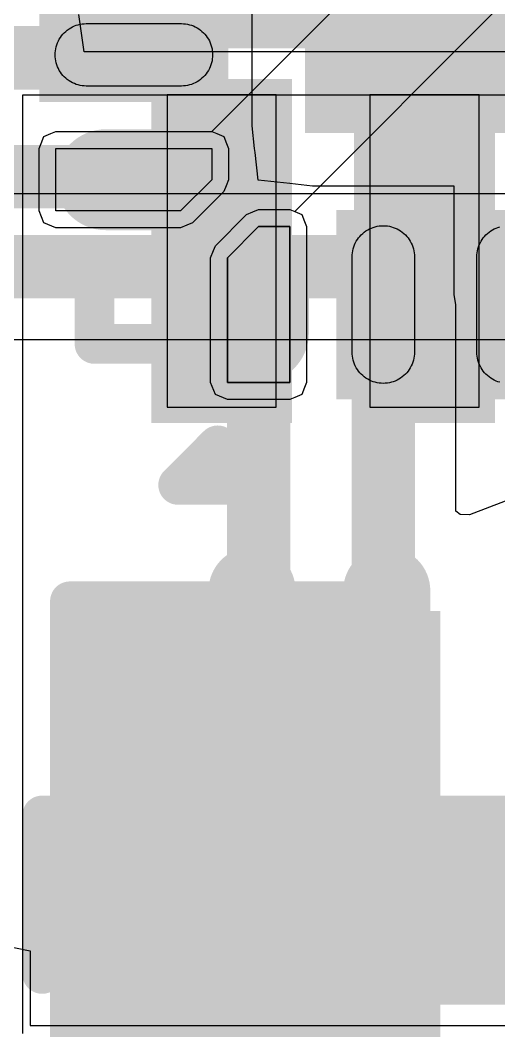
# Model space of a CAD drawing. Header units: inches. Extents: x -11 to 5433, y -4 to 5447.
# Drawn here: x 10.102 to 11.637, y 17.281 to 20.518 of the extents above; entities that cross this region are included whole.
import ezdxf

# ---------------------------------------------------------------- set-up
doc = ezdxf.new("R2010")
doc.units = ezdxf.units.IN
for name, color, linetype in [('Bottom Layer', 5, 'Continuous'), ('Bottom Overlay', 54, 'Continuous'), ('Bottom Paste', 16, 'Continuous'), ('Bottom Solder', 6, 'Continuous'), ('Ground', 16, 'Continuous'), ('Top Layer', 1, 'Continuous'), ('Top Overlay', 2, 'Continuous'), ('Top Paste', 8, 'Continuous'), ('Top Solder', 216, 'Continuous')]:
    doc.layers.add(name, color=color, linetype=linetype)

# ---------------------------------------------------------------- blocks, each defined once
blk = doc.blocks.new('WQFN_30_EP_2_5_4_5__B_27')
at = {"layer": 'Bottom Layer'}
for points in [[(-0.1, 1.9474), (-0.1, 2.4524), (0.1, 2.4524), (0.1, 1.9474)], [(0.3001, 1.9474), (0.3001, 2.4524), (0.5, 2.4524), (0.5, 1.9474)], [(-0.6, -1.6), (-0.6, 1.6), (0.6, 1.6), (0.6, -1.6)], [(0.9474, 1.3), (0.9474, 1.5), (1.4524, 1.5), (1.4524, 1.3)]]:
    blk.add_hatch(color=5, dxfattribs=at).paths.add_polyline_path(points)
h = blk.add_hatch(color=5, dxfattribs=at)
edge = h.paths.add_edge_path()
edge.add_arc((0.8001, 2.1101), 0.06, 180, 360)
edge.add_line((0.8601, 2.1101), (0.8601, 2.2901))
edge.add_arc((0.8001, 2.2901), 0.06, 0, 180)
edge.add_line((0.7401, 2.2901), (0.7401, 2.1101))
h = blk.add_hatch(color=5, dxfattribs=at)
edge = h.paths.add_edge_path()
edge.add_arc((1.2899, 1.8001), 0.06, 270, 450)
edge.add_line((1.2899, 1.8601), (1.1099, 1.8601))
edge.add_arc((1.1099, 1.8001), 0.06, 90, 270)
edge.add_line((1.1099, 1.7401), (1.2899, 1.7401))
at = {"layer": 'Bottom Paste'}
h = blk.add_hatch(color=16, dxfattribs=at)
edge = h.paths.add_edge_path()
edge.add_arc((0.8001, 2.1101), 0.06, 180, 360)
edge.add_line((0.8601, 2.1101), (0.8601, 2.2901))
edge.add_arc((0.8001, 2.2901), 0.06, 0, 180)
edge.add_line((0.7401, 2.2901), (0.7401, 2.1101))
h = blk.add_hatch(color=16, dxfattribs=at)
edge = h.paths.add_edge_path()
edge.add_arc((1.2899, 1.8001), 0.06, 270, 450)
edge.add_line((1.2899, 1.8601), (1.1099, 1.8601))
edge.add_arc((1.1099, 1.8001), 0.06, 90, 270)
edge.add_line((1.1099, 1.7401), (1.2899, 1.7401))
at = {"layer": 'Bottom Solder'}
for points in [[(-0.1508, 1.8966), (-0.1508, 2.5032), (0.1508, 2.5032), (0.1508, 1.8966)], [(0.2493, 1.8966), (0.2493, 2.5032), (0.5508, 2.5032), (0.5508, 1.8966)], [(-0.6508, -1.6508), (-0.6508, 1.6508), (0.6508, 1.6508), (0.6508, -1.6508)], [(0.8966, 1.2492), (0.8966, 1.5508), (1.5032, 1.5508), (1.5032, 1.2492)]]:
    blk.add_hatch(color=6, dxfattribs=at).paths.add_polyline_path(points)
h = blk.add_hatch(color=6, dxfattribs=at)
edge = h.paths.add_edge_path()
edge.add_arc((0.8001, 2.1101), 0.1616, 180, 360)
edge.add_line((0.9617, 2.1101), (0.9617, 2.2901))
edge.add_arc((0.8001, 2.2901), 0.1616, 0, 180)
edge.add_line((0.6385, 2.2901), (0.6385, 2.1101))
h = blk.add_hatch(color=6, dxfattribs=at)
edge = h.paths.add_edge_path()
edge.add_arc((1.2899, 1.8001), 0.1616, 270, 450)
edge.add_line((1.2899, 1.9617), (1.1099, 1.9617))
edge.add_arc((1.1099, 1.8001), 0.1616, 90, 270)
edge.add_line((1.1099, 1.6385), (1.2899, 1.6385))
at = {"layer": 'Bottom Layer'}
for p, q in [((0.9, 2.45), (0.7, 2.45)), ((0.7, 2.45), (0.7, 1.95)), ((0.9, 2.45), (0.9, 2.45)), ((0.9, 2.05), (0.9, 2.45)), ((0.8, 1.95), (0.9, 2.05)), ((0.7, 1.95), (0.7001, 1.95)), ((0.7001, 1.95), (0.8, 1.95)), ((0.95, 1.8), (1.05, 1.9)), ((1.05, 1.9), (1.45, 1.9)), ((1.45, 1.9), (1.45, 1.9)), ((1.45, 1.9), (1.45, 1.7)), ((0.95, 1.7002), (0.95, 1.8)), ((0.95, 1.7), (0.95, 1.7002)), ((1.45, 1.7), (0.95, 1.7))]:
    blk.add_line(p, q, dxfattribs=at)
at = {"layer": 'Bottom Overlay'}
for points in [[(1.3262, 2.3262, 0.127, 0.127, 0), (1.1025, 2.3262, 0.127, 0.127, 0)], [(1.3262, 2.3262, 0.127, 0.127, 0), (1.3262, 2.1025, 0.127, 0.127, 0)]]:
    blk.add_lwpolyline(points, format="xyseb", dxfattribs=at)
for points in [[(1.0708, 2.3262, 0.0635, 0.0635, 1), (1.1343, 2.3262, 0.0635, 0.0635, 1)], [(1.2945, 2.3262, 0.0635, 0.0635, 1), (1.358, 2.3262, 0.0635, 0.0635, 1)], [(1.2945, 2.3262, 0.0635, 0.0635, 1), (1.358, 2.3262, 0.0635, 0.0635, 1)], [(1.2945, 2.1025, 0.0635, 0.0635, 1), (1.358, 2.1025, 0.0635, 0.0635, 1)]]:
    blk.add_lwpolyline(points, format="xyseb", close=True, dxfattribs=at)
at = {"layer": 'Bottom Paste'}
for p, q in [((0.0259, 2.449), (0.0322, 2.4471)), ((0.0322, 2.4471), (0.0383, 2.4448)), ((0.0383, 2.4448), (0.0442, 2.4421)), ((0.0442, 2.4421), (0.05, 2.439)), ((0.05, 2.439), (0.0555, 2.4355)), ((0.0555, 2.4355), (0.0609, 2.4317)), ((0.0609, 2.4317), (0.0659, 2.4276)), ((0.0659, 2.4276), (0.0707, 2.4231)), ((0.3293, 2.4231), (0.3341, 2.4276)), ((0.3341, 2.4276), (0.3392, 2.4317)), ((0.3392, 2.4317), (0.3445, 2.4355)), ((0.3445, 2.4355), (0.3501, 2.439)), ((0.3501, 2.439), (0.3558, 2.4421)), ((0.3558, 2.4421), (0.3618, 2.4448)), ((0.3618, 2.4448), (0.3679, 2.4471)), ((0.3679, 2.4471), (0.3742, 2.449)), ((0.3742, 2.449), (0.3805, 2.4505)), ((0.3805, 2.4505), (0.387, 2.4515)), ((0.387, 2.4515), (0.3935, 2.4522)), ((0.3935, 2.4522), (0.4001, 2.4524)), ((0.4001, 2.4524), (0.4066, 2.4522)), ((0.4066, 2.4522), (0.4131, 2.4515)), ((0.4131, 2.4515), (0.4196, 2.4505)), ((0.4196, 2.4505), (0.4259, 2.449)), ((0.4259, 2.449), (0.4322, 2.4471)), ((0.4322, 2.4471), (0.4383, 2.4448)), ((0.4383, 2.4448), (0.4443, 2.4421)), ((0.4443, 2.4421), (0.4501, 2.439)), ((0.4501, 2.439), (0.4556, 2.4355)), ((0.4556, 2.4355), (0.4609, 2.4317)), ((0.4609, 2.4317), (0.466, 2.4276)), ((0.466, 2.4276), (0.4708, 2.4231)), ((0.7, 1.95), (0.7, 2.45)), ((0.7, 2.45), (0.9, 2.45)), ((0.9, 2.45), (0.9, 2.05)), ((0.0707, 2.4231), (0.0752, 2.4183)), ((0.0752, 2.4183), (0.0793, 2.4133)), ((0.0793, 2.4133), (0.0831, 2.4079)), ((0.0831, 2.4079), (0.0866, 2.4024)), ((0.0866, 2.4024), (0.0897, 2.3966)), ((0.0897, 2.3966), (0.0924, 2.3907)), ((0.3077, 2.3907), (0.3104, 2.3966)), ((0.3104, 2.3966), (0.3134, 2.4024)), ((0.3134, 2.4024), (0.3169, 2.4079)), ((0.3169, 2.4079), (0.3207, 2.4133)), ((0.3207, 2.4133), (0.3249, 2.4183)), ((0.3249, 2.4183), (0.3293, 2.4231)), ((0.4708, 2.4231), (0.4752, 2.4183)), ((0.4752, 2.4183), (0.4794, 2.4133)), ((0.4794, 2.4133), (0.4832, 2.4079)), ((0.4832, 2.4079), (0.4867, 2.4024)), ((0.4867, 2.4024), (0.4897, 2.3966)), ((0.4897, 2.3966), (0.4924, 2.3907)), ((0.0924, 2.3907), (0.0947, 2.3846)), ((0.0947, 2.3846), (0.0966, 2.3783)), ((0.0966, 2.3783), (0.0981, 2.3719)), ((0.0981, 2.3719), (0.0991, 2.3655)), ((0.0991, 2.3655), (0.0998, 2.3589)), ((0.3003, 2.3589), (0.3009, 2.3655)), ((0.3009, 2.3655), (0.302, 2.3719)), ((0.302, 2.3719), (0.3035, 2.3783)), ((0.3035, 2.3783), (0.3054, 2.3846)), ((0.3054, 2.3846), (0.3077, 2.3907)), ((0.4924, 2.3907), (0.4947, 2.3846)), ((0.4947, 2.3846), (0.4966, 2.3783)), ((0.4966, 2.3783), (0.4981, 2.3719)), ((0.4981, 2.3719), (0.4992, 2.3655)), ((0.4992, 2.3655), (0.4998, 2.3589)), ((0.0998, 2.3589), (0.1, 2.3524)), ((0.1, 2.3524), (0.1, 2.0474)), ((0.3001, 2.3524), (0.3003, 2.3589)), ((0.3001, 2.0474), (0.3001, 2.3524)), ((0.4998, 2.3589), (0.5, 2.3524)), ((0.5, 2.3524), (0.5, 2.0474)), ((0.0998, 2.0409), (0.0991, 2.0343)), ((0.1, 2.0474), (0.0998, 2.0409)), ((0.0998, 2.0409), (0.0998, 2.0409)), ((0.3003, 2.0409), (0.3001, 2.0474)), ((0.3009, 2.0343), (0.3003, 2.0409)), ((0.4998, 2.0409), (0.4992, 2.0343)), ((0.5, 2.0474), (0.4998, 2.0409)), ((0.4998, 2.0409), (0.4998, 2.0409)), ((0.9, 2.05), (0.8, 1.95)), ((0.9, 2.05), (0.9, 2.05)), ((0.0924, 2.0091), (0.0897, 2.0032)), ((0.0947, 2.0152), (0.0924, 2.0091)), ((0.0966, 2.0215), (0.0947, 2.0152)), ((0.0981, 2.0279), (0.0966, 2.0215)), ((0.0991, 2.0343), (0.0981, 2.0279)), ((0.302, 2.0279), (0.3009, 2.0343)), ((0.3035, 2.0215), (0.302, 2.0279)), ((0.3054, 2.0152), (0.3035, 2.0215)), ((0.3077, 2.0091), (0.3054, 2.0152)), ((0.3104, 2.0032), (0.3077, 2.0091)), ((0.4924, 2.0091), (0.4897, 2.0032)), ((0.4947, 2.0152), (0.4924, 2.0091)), ((0.4966, 2.0215), (0.4947, 2.0152)), ((0.4981, 2.0279), (0.4966, 2.0215)), ((0.4992, 2.0343), (0.4981, 2.0279)), ((0.0707, 1.9767), (0.0659, 1.9722)), ((0.0752, 1.9815), (0.0707, 1.9767)), ((0.0793, 1.9865), (0.0752, 1.9815)), ((0.0831, 1.9918), (0.0793, 1.9865)), ((0.0866, 1.9974), (0.0831, 1.9918)), ((0.0897, 2.0032), (0.0866, 1.9974)), ((0.3134, 1.9974), (0.3104, 2.0032)), ((0.3169, 1.9918), (0.3134, 1.9974)), ((0.3207, 1.9865), (0.3169, 1.9918)), ((0.3249, 1.9815), (0.3207, 1.9865)), ((0.3293, 1.9767), (0.3249, 1.9815)), ((0.3341, 1.9722), (0.3293, 1.9767)), ((0.4708, 1.9767), (0.466, 1.9722)), ((0.4752, 1.9815), (0.4708, 1.9767)), ((0.4794, 1.9865), (0.4752, 1.9815)), ((0.4832, 1.9918), (0.4794, 1.9865)), ((0.4867, 1.9974), (0.4832, 1.9918)), ((0.4897, 2.0032), (0.4867, 1.9974)), ((0.0322, 1.9527), (0.0259, 1.9508)), ((0.0383, 1.955), (0.0322, 1.9527)), ((0.0442, 1.9577), (0.0383, 1.955)), ((0.05, 1.9608), (0.0442, 1.9577)), ((0.0555, 1.9643), (0.05, 1.9608)), ((0.0609, 1.9681), (0.0555, 1.9643)), ((0.0659, 1.9722), (0.0609, 1.9681)), ((0.3392, 1.9681), (0.3341, 1.9722)), ((0.3445, 1.9643), (0.3392, 1.9681)), ((0.35, 1.9608), (0.3445, 1.9643)), ((0.3558, 1.9577), (0.35, 1.9608)), ((0.3618, 1.955), (0.3558, 1.9577)), ((0.3679, 1.9527), (0.3618, 1.955)), ((0.3742, 1.9508), (0.3679, 1.9527)), ((0.3805, 1.9493), (0.3742, 1.9508)), ((0.387, 1.9483), (0.3805, 1.9493)), ((0.3935, 1.9476), (0.387, 1.9483)), ((0.4001, 1.9474), (0.3935, 1.9476)), ((0.4066, 1.9476), (0.4001, 1.9474)), ((0.4131, 1.9483), (0.4066, 1.9476)), ((0.4196, 1.9493), (0.4131, 1.9483)), ((0.4259, 1.9508), (0.4196, 1.9493)), ((0.4322, 1.9527), (0.4259, 1.9508)), ((0.4383, 1.955), (0.4322, 1.9527)), ((0.4443, 1.9577), (0.4383, 1.955)), ((0.45, 1.9608), (0.4443, 1.9577)), ((0.4556, 1.9643), (0.45, 1.9608)), ((0.4609, 1.9681), (0.4556, 1.9643)), ((0.466, 1.9722), (0.4609, 1.9681)), ((0.7001, 1.95), (0.7, 1.95)), ((0.8, 1.95), (0.7001, 1.95)), ((0.95, 1.8), (1.05, 1.9)), ((1.05, 1.9), (1.05, 1.9)), ((1.05, 1.9), (1.45, 1.9)), ((1.45, 1.9), (1.45, 1.7)), ((0.95, 1.7002), (0.95, 1.8)), ((0.95, 1.7), (0.95, 1.7002)), ((1.45, 1.7), (0.95, 1.7)), ((0.9974, 1.4867), (1.0032, 1.4897)), ((1.0032, 1.4897), (1.0091, 1.4924)), ((1.0091, 1.4924), (1.0152, 1.4947)), ((1.0152, 1.4947), (1.0215, 1.4966)), ((1.0215, 1.4966), (1.0279, 1.4981)), ((1.0279, 1.4981), (1.0343, 1.4992)), ((1.0343, 1.4992), (1.0409, 1.4998)), ((1.0409, 1.4998), (1.0474, 1.5)), ((1.0474, 1.5), (1.3524, 1.5)), ((1.3524, 1.5), (1.3589, 1.4998)), ((1.3589, 1.4998), (1.3655, 1.4992)), ((1.3655, 1.4992), (1.3719, 1.4981)), ((1.3719, 1.4981), (1.3783, 1.4966)), ((1.3783, 1.4966), (1.3846, 1.4947)), ((1.3846, 1.4947), (1.3907, 1.4924)), ((1.3907, 1.4924), (1.3966, 1.4897)), ((1.3966, 1.4897), (1.4024, 1.4867)), ((0.9643, 1.4556), (0.9681, 1.4609)), ((0.9681, 1.4609), (0.9722, 1.466)), ((0.9722, 1.466), (0.9767, 1.4708)), ((0.9767, 1.4708), (0.9815, 1.4752)), ((0.9815, 1.4752), (0.9865, 1.4794)), ((0.9865, 1.4794), (0.9918, 1.4832)), ((0.9918, 1.4832), (0.9974, 1.4867)), ((1.4024, 1.4867), (1.4079, 1.4832)), ((1.4079, 1.4832), (1.4133, 1.4794)), ((1.4133, 1.4794), (1.4183, 1.4752)), ((1.4183, 1.4752), (1.4231, 1.4708)), ((1.4231, 1.4708), (1.4276, 1.466)), ((1.4276, 1.466), (1.4317, 1.4609)), ((1.4317, 1.4609), (1.4355, 1.4556)), ((0.9493, 1.4196), (0.9508, 1.4259)), ((0.9508, 1.4259), (0.9527, 1.4322)), ((0.9527, 1.4322), (0.955, 1.4383)), ((0.955, 1.4383), (0.9577, 1.4443)), ((0.9577, 1.4443), (0.9608, 1.45)), ((0.9608, 1.45), (0.9643, 1.4556)), ((1.4355, 1.4556), (1.439, 1.45)), ((1.439, 1.45), (1.4421, 1.4443)), ((1.4421, 1.4443), (1.4448, 1.4383)), ((1.4448, 1.4383), (1.4471, 1.4322)), ((1.4471, 1.4322), (1.449, 1.4259)), ((1.449, 1.4259), (1.4505, 1.4196)), ((0.9474, 1.4), (0.9476, 1.4066)), ((0.9476, 1.3935), (0.9474, 1.4)), ((0.9476, 1.4066), (0.9483, 1.4131)), ((0.9483, 1.387), (0.9476, 1.3935)), ((0.9483, 1.4131), (0.9493, 1.4196)), ((1.4505, 1.4196), (1.4515, 1.4131)), ((1.4515, 1.4131), (1.4522, 1.4066)), ((1.4522, 1.3935), (1.4515, 1.387)), ((1.4522, 1.4066), (1.4524, 1.4)), ((1.4524, 1.4), (1.4522, 1.3935)), ((1.4522, 1.3935), (1.4522, 1.3935)), ((0.9493, 1.3805), (0.9483, 1.387)), ((0.9508, 1.3742), (0.9493, 1.3805)), ((0.9527, 1.3679), (0.9508, 1.3742)), ((0.955, 1.3618), (0.9527, 1.3679)), ((0.9577, 1.3558), (0.955, 1.3618)), ((1.4448, 1.3618), (1.4421, 1.3558)), ((1.4471, 1.3679), (1.4448, 1.3618)), ((1.449, 1.3742), (1.4471, 1.3679)), ((1.4505, 1.3805), (1.449, 1.3742)), ((1.4515, 1.387), (1.4505, 1.3805)), ((0.9608, 1.3501), (0.9577, 1.3558)), ((0.9643, 1.3445), (0.9608, 1.3501)), ((0.9681, 1.3392), (0.9643, 1.3445)), ((0.9722, 1.3341), (0.9681, 1.3392)), ((0.9767, 1.3293), (0.9722, 1.3341)), ((0.9815, 1.3249), (0.9767, 1.3293)), ((1.4231, 1.3293), (1.4183, 1.3249)), ((1.4276, 1.3341), (1.4231, 1.3293)), ((1.4317, 1.3392), (1.4276, 1.3341)), ((1.4355, 1.3445), (1.4317, 1.3392)), ((1.439, 1.35), (1.4355, 1.3445)), ((1.4421, 1.3558), (1.439, 1.35)), ((0.9865, 1.3207), (0.9815, 1.3249)), ((0.9918, 1.3169), (0.9865, 1.3207)), ((0.9974, 1.3134), (0.9918, 1.3169)), ((1.0032, 1.3104), (0.9974, 1.3134)), ((1.0091, 1.3077), (1.0032, 1.3104)), ((1.0152, 1.3054), (1.0091, 1.3077)), ((1.0215, 1.3035), (1.0152, 1.3054)), ((1.0279, 1.302), (1.0215, 1.3035)), ((1.0343, 1.3009), (1.0279, 1.302)), ((1.0409, 1.3003), (1.0343, 1.3009)), ((1.0474, 1.3), (1.0409, 1.3003)), ((1.3524, 1.3), (1.0474, 1.3)), ((1.3589, 1.3003), (1.3524, 1.3)), ((1.3655, 1.3009), (1.3589, 1.3003)), ((1.3719, 1.302), (1.3655, 1.3009)), ((1.3783, 1.3035), (1.3719, 1.302)), ((1.3846, 1.3054), (1.3783, 1.3035)), ((1.3907, 1.3077), (1.3846, 1.3054)), ((1.3966, 1.3104), (1.3907, 1.3077)), ((1.4024, 1.3134), (1.3966, 1.3104)), ((1.4079, 1.3169), (1.4024, 1.3134)), ((1.4133, 1.3207), (1.4079, 1.3169)), ((1.4183, 1.3249), (1.4133, 1.3207))]:
    blk.add_line(p, q, dxfattribs=at)
at = {"layer": 'Bottom Solder'}
for p, q in [((0.6617, 2.4883), (0.6841, 2.4976)), ((0.6841, 2.4976), (0.7, 2.5041)), ((0.7, 2.5041), (0.7, 2.5041)), ((0.7, 2.5041), (0.7, 2.5041)), ((0.7, 2.5041), (0.9, 2.5041)), ((0.9, 2.5041), (0.9383, 2.4883)), ((0.6459, 2.45), (0.6524, 2.4659)), ((0.6524, 2.4659), (0.6617, 2.4883)), ((0.6617, 2.4883), (0.6617, 2.4883)), ((0.6617, 2.4883), (0.6617, 2.4883)), ((0.9383, 2.4883), (0.9541, 2.45)), ((0.6459, 1.95), (0.6459, 2.45)), ((0.6459, 2.45), (0.6459, 2.45)), ((0.6459, 2.45), (0.6459, 2.45)), ((0.9541, 2.45), (0.9541, 2.05)), ((0.9541, 2.05), (0.9445, 2.0268)), ((0.9383, 2.0117), (0.8383, 1.9117)), ((0.9445, 2.0268), (0.9383, 2.0117)), ((0.9383, 2.0117), (0.9383, 2.0117)), ((0.9383, 2.0117), (0.9383, 2.0117)), ((0.9383, 2.0117), (0.9383, 2.0117)), ((0.6525, 1.9342), (0.6459, 1.95)), ((1.0117, 1.9383), (1.0303, 1.946)), ((1.0303, 1.946), (1.05, 1.9541)), ((1.05, 1.9541), (1.05, 1.9541)), ((1.05, 1.9541), (1.05, 1.9541)), ((1.05, 1.9541), (1.45, 1.9541)), ((1.45, 1.9541), (1.4883, 1.9383)), ((0.6617, 1.9117), (0.6525, 1.9342)), ((0.6842, 1.9024), (0.6617, 1.9117)), ((0.6617, 1.9117), (0.6617, 1.9117)), ((0.6617, 1.9117), (0.6617, 1.9117)), ((0.8383, 1.9117), (0.818, 1.9033)), ((0.8383, 1.9117), (0.8383, 1.9117)), ((0.8383, 1.9117), (0.8383, 1.9117)), ((0.9118, 1.8383), (1.0117, 1.9383)), ((1.0117, 1.9383), (1.0117, 1.9383)), ((1.0117, 1.9383), (1.0117, 1.9383)), ((1.4883, 1.9383), (1.5041, 1.9)), ((0.6842, 1.9024), (-5421.186, -5425.6862)), ((0.7, 1.8959), (0.6842, 1.9024)), ((0.8, 1.8959), (0.7, 1.8959)), ((0.8001, 1.8959), (0.8, 1.8959)), ((0.818, 1.9033), (0.8001, 1.8959)), ((0.8001, 1.8959), (0.8001, 1.8959)), ((1.5041, 1.9), (1.5041, 1.7)), ((0.8959, 1.8), (0.9041, 1.8197)), ((0.9041, 1.8197), (0.9118, 1.8383)), ((0.8959, 1.7002), (0.8959, 1.8)), ((0.8959, 1.7), (0.8959, 1.7002)), ((0.9025, 1.6842), (0.8959, 1.7)), ((0.9118, 1.6617), (0.9025, 1.6842)), ((1.4975, 1.6841), (1.4883, 1.6617)), ((1.5041, 1.7), (1.4975, 1.6841)), ((1.5041, 1.7), (1.5041, 1.7)), ((1.5041, 1.7), (1.5041, 1.7)), ((0.9342, 1.6525), (0.9118, 1.6617)), ((0.9118, 1.6617), (0.9118, 1.6617)), ((0.9118, 1.6617), (0.9118, 1.6617)), ((0.95, 1.6459), (0.9342, 1.6525)), ((1.4658, 1.6524), (1.45, 1.6458)), ((1.4883, 1.6617), (1.4658, 1.6524)), ((1.4883, 1.6617), (1.4883, 1.6617)), ((1.4883, 1.6617), (1.4883, 1.6617)), ((0.95, 1.6459), (-5421.186, -5425.6862)), ((1.45, 1.6458), (0.95, 1.6459)), ((1.45, 1.6458), (1.45, 1.6458)), ((1.45, 1.6458), (1.45, 1.6458))]:
    blk.add_line(p, q, dxfattribs=at)
blk = doc.blocks.new('16_QFN__4_4__53')
at = {"layer": 'Top Layer'}
for points in [[(1.35, 1.35), (1.35, -1.35), (-1.35, -1.35), (-1.35, 1.35)], [(-1.55, 1.1402), (-1.55, 0.7902), (-2.55, 0.7902), (-2.55, 1.1402)], [(-1.55, 0.49), (-1.55, 0.14), (-2.55, 0.14), (-2.55, 0.49)]]:
    blk.add_hatch(color=1, dxfattribs=at).paths.add_polyline_path(points)
at = {"layer": 'Top Solder'}
for points in [[(1.4008, 1.4008), (1.4008, -1.4008), (-1.4008, -1.4008), (-1.4008, 1.4008)], [(-1.4992, 1.191), (-1.4992, 0.7394), (-2.6008, 0.7394), (-2.6008, 1.191)], [(-1.4992, 0.5408), (-1.4992, 0.0892), (-2.6008, 0.0892), (-2.6008, 0.5408)]]:
    blk.add_hatch(color=216, dxfattribs=at).paths.add_polyline_path(points)
at = {"layer": 'Top Overlay'}
for points in [[(-2.1, 2.1, 0.127, 0.127, 0), (-2.1, 1.3713, 0.127, 0.127, 0)], [(-2.7993, 1.1049, 0.127, 0.127, 0), (-2.6723, 0.9779, 0.127, 0.127, 0)], [(-2.7993, 1.1049, 0.127, 0.127, 0), (-2.7993, 0.8509, 0.127, 0.127, 0)], [(-2.6723, 0.9779, 0.127, 0.127, 0), (-2.7993, 0.8509, 0.127, 0.127, 0)]]:
    blk.add_lwpolyline(points, format="xyseb", dxfattribs=at)
for points in [[(-2.1317, 1.3713, 0.0635, 0.0635, 1), (-2.0682, 1.3713, 0.0635, 0.0635, 1)], [(-2.8311, 1.1049, 0.0635, 0.0635, 1), (-2.7676, 1.1049, 0.0635, 0.0635, 1)], [(-2.8311, 1.1049, 0.0635, 0.0635, 1), (-2.7676, 1.1049, 0.0635, 0.0635, 1)], [(-2.7041, 0.9779, 0.0635, 0.0635, 1), (-2.6406, 0.9779, 0.0635, 0.0635, 1)], [(-2.7041, 0.9779, 0.0635, 0.0635, 1), (-2.6406, 0.9779, 0.0635, 0.0635, 1)], [(-2.8311, 0.8509, 0.0635, 0.0635, 1), (-2.7676, 0.8509, 0.0635, 0.0635, 1)], [(-2.8311, 0.8509, 0.0635, 0.0635, 1), (-2.7676, 0.8509, 0.0635, 0.0635, 1)]]:
    blk.add_lwpolyline(points, format="xyseb", close=True, dxfattribs=at)
at = {"layer": 'Top Paste'}
for p, q in [((-1.55, 1.1402), (-2.55, 1.1402)), ((-2.55, 1.1402), (-2.55, 0.7902)), ((-1.55, 0.7902), (-1.55, 1.1402)), ((-2.55, 0.7902), (-1.55, 0.7902)), ((-1.55, 0.7902), (-1.55, 0.7902)), ((-1.55, 0.49), (-2.55, 0.49)), ((-2.55, 0.49), (-2.55, 0.14)), ((-1.55, 0.14), (-1.55, 0.49)), ((-2.55, 0.14), (-1.55, 0.14)), ((-1.55, 0.14), (-1.55, 0.14))]:
    blk.add_line(p, q, dxfattribs=at)
blk = doc.blocks.new('C___0805_172')
at = {"layer": 'Top Layer'}
for points in [[(-1.524, 0.762), (-0.508, 0.762), (-0.508, -0.762), (-1.524, -0.762)], [(0.508, 0.762), (1.524, 0.762), (1.524, -0.762), (0.508, -0.762)]]:
    blk.add_hatch(color=1, dxfattribs=at).paths.add_polyline_path(points)
at = {"layer": 'Top Paste'}
for points in [[(-1.524, 0.762), (-0.508, 0.762), (-0.508, -0.762), (-1.524, -0.762)], [(0.508, 0.762), (1.524, 0.762), (1.524, -0.762), (0.508, -0.762)]]:
    blk.add_hatch(color=8, dxfattribs=at).paths.add_polyline_path(points)
at = {"layer": 'Top Solder'}
for points in [[(-1.594, 0.832), (-0.438, 0.832), (-0.438, -0.832), (-1.594, -0.832)], [(0.438, 0.832), (1.594, 0.832), (1.594, -0.832), (0.438, -0.832)]]:
    blk.add_hatch(color=216, dxfattribs=at).paths.add_polyline_path(points)
at = {"layer": 'Top Overlay'}
for points in [[(-0.6096, 0.8636, 0.127, 0.127, 0), (-1.6256, 0.8636, 0.127, 0.127, 0)], [(-1.6256, 0.8636, 0.127, 0.127, 0), (-1.6256, -0.8636, 0.127, 0.127, 0)], [(1.6256, 0.8636, 0.127, 0.127, 0), (0.6096, 0.8636, 0.127, 0.127, 0)], [(1.6256, 0.8636, 0.127, 0.127, 0), (1.6256, -0.8636, 0.127, 0.127, 0)], [(-0.6096, -0.8636, 0.127, 0.127, 0), (-1.6256, -0.8636, 0.127, 0.127, 0)], [(1.6256, -0.8636, 0.127, 0.127, 0), (0.6096, -0.8636, 0.127, 0.127, 0)]]:
    blk.add_lwpolyline(points, format="xyseb", dxfattribs=at)
for points in [[(-1.6574, 0.8636, 0.0635, 0.0635, 1), (-1.5938, 0.8636, 0.0635, 0.0635, 1)], [(-1.6574, 0.8636, 0.0635, 0.0635, 1), (-1.5938, 0.8636, 0.0635, 0.0635, 1)], [(-0.6413, 0.8636, 0.0635, 0.0635, 1), (-0.5778, 0.8636, 0.0635, 0.0635, 1)], [(0.5778, 0.8636, 0.0635, 0.0635, 1), (0.6413, 0.8636, 0.0635, 0.0635, 1)], [(1.5938, 0.8636, 0.0635, 0.0635, 1), (1.6574, 0.8636, 0.0635, 0.0635, 1)], [(1.5938, 0.8636, 0.0635, 0.0635, 1), (1.6574, 0.8636, 0.0635, 0.0635, 1)], [(-1.6574, -0.8636, 0.0635, 0.0635, 1), (-1.5938, -0.8636, 0.0635, 0.0635, 1)], [(-1.6574, -0.8636, 0.0635, 0.0635, 1), (-1.5938, -0.8636, 0.0635, 0.0635, 1)], [(-0.6413, -0.8636, 0.0635, 0.0635, 1), (-0.5778, -0.8636, 0.0635, 0.0635, 1)], [(0.5778, -0.8636, 0.0635, 0.0635, 1), (0.6413, -0.8636, 0.0635, 0.0635, 1)], [(1.5938, -0.8636, 0.0635, 0.0635, 1), (1.6574, -0.8636, 0.0635, 0.0635, 1)], [(1.5938, -0.8636, 0.0635, 0.0635, 1), (1.6574, -0.8636, 0.0635, 0.0635, 1)]]:
    blk.add_lwpolyline(points, format="xyseb", close=True, dxfattribs=at)
blk = doc.blocks.new('C___0402_B_216')
at = {"layer": 'Bottom Layer'}
for points in [[(-0.2413, 0.3175), (-0.2413, -0.3175), (-0.6985, -0.3175), (-0.6985, 0.3175)], [(0.6985, 0.3175), (0.6985, -0.3175), (0.2413, -0.3175), (0.2413, 0.3175)]]:
    blk.add_hatch(color=5, dxfattribs=at).paths.add_polyline_path(points)
at = {"layer": 'Bottom Paste'}
for points in [[(-0.2413, 0.3175), (-0.2413, -0.3175), (-0.6985, -0.3175), (-0.6985, 0.3175)], [(0.6985, 0.3175), (0.6985, -0.3175), (0.2413, -0.3175), (0.2413, 0.3175)]]:
    blk.add_hatch(color=16, dxfattribs=at).paths.add_polyline_path(points)
at = {"layer": 'Bottom Solder'}
for points in [[(-0.1813, 0.3775), (-0.1813, -0.3775), (-0.7585, -0.3775), (-0.7585, 0.3775)], [(0.7585, 0.3775), (0.7585, -0.3775), (0.1813, -0.3775), (0.1813, 0.3775)]]:
    blk.add_hatch(color=6, dxfattribs=at).paths.add_polyline_path(points)
at = {"layer": 'Bottom Overlay'}
for points in [[(-0.7874, 0.4064, 0.127, 0.127, 0), (-0.7874, -0.4064, 0.127, 0.127, 0)], [(-0.7874, 0.4064, 0.127, 0.127, 0), (-0.2794, 0.4064, 0.127, 0.127, 0)], [(0.2794, 0.4064, 0.127, 0.127, 0), (0.7874, 0.4064, 0.127, 0.127, 0)], [(0.7874, 0.4064, 0.127, 0.127, 0), (0.7874, -0.4064, 0.127, 0.127, 0)], [(-0.7874, -0.4064, 0.127, 0.127, 0), (-0.2794, -0.4064, 0.127, 0.127, 0)], [(0.2794, -0.4064, 0.127, 0.127, 0), (0.7874, -0.4064, 0.127, 0.127, 0)]]:
    blk.add_lwpolyline(points, format="xyseb", dxfattribs=at)
for points in [[(-0.8191, 0.4064, 0.0635, 0.0635, 1), (-0.7556, 0.4064, 0.0635, 0.0635, 1)], [(-0.8191, 0.4064, 0.0635, 0.0635, 1), (-0.7556, 0.4064, 0.0635, 0.0635, 1)], [(-0.3111, 0.4064, 0.0635, 0.0635, 1), (-0.2477, 0.4064, 0.0635, 0.0635, 1)], [(0.2477, 0.4064, 0.0635, 0.0635, 1), (0.3111, 0.4064, 0.0635, 0.0635, 1)], [(0.7556, 0.4064, 0.0635, 0.0635, 1), (0.8191, 0.4064, 0.0635, 0.0635, 1)], [(0.7556, 0.4064, 0.0635, 0.0635, 1), (0.8191, 0.4064, 0.0635, 0.0635, 1)], [(-0.8191, -0.4064, 0.0635, 0.0635, 1), (-0.7556, -0.4064, 0.0635, 0.0635, 1)], [(-0.8191, -0.4064, 0.0635, 0.0635, 1), (-0.7556, -0.4064, 0.0635, 0.0635, 1)], [(-0.3111, -0.4064, 0.0635, 0.0635, 1), (-0.2477, -0.4064, 0.0635, 0.0635, 1)], [(0.2477, -0.4064, 0.0635, 0.0635, 1), (0.3111, -0.4064, 0.0635, 0.0635, 1)], [(0.7556, -0.4064, 0.0635, 0.0635, 1), (0.8191, -0.4064, 0.0635, 0.0635, 1)], [(0.7556, -0.4064, 0.0635, 0.0635, 1), (0.8191, -0.4064, 0.0635, 0.0635, 1)]]:
    blk.add_lwpolyline(points, format="xyseb", close=True, dxfattribs=at)
blk = doc.blocks.new('C___0402_B_220')
at = {"layer": 'Bottom Layer'}
for points in [[(-0.2413, 0.3175), (-0.2413, -0.3175), (-0.6985, -0.3175), (-0.6985, 0.3175)], [(0.6985, 0.3175), (0.6985, -0.3175), (0.2413, -0.3175), (0.2413, 0.3175)]]:
    blk.add_hatch(color=5, dxfattribs=at).paths.add_polyline_path(points)
at = {"layer": 'Bottom Paste'}
for points in [[(-0.2413, 0.3175), (-0.2413, -0.3175), (-0.6985, -0.3175), (-0.6985, 0.3175)], [(0.6985, 0.3175), (0.6985, -0.3175), (0.2413, -0.3175), (0.2413, 0.3175)]]:
    blk.add_hatch(color=16, dxfattribs=at).paths.add_polyline_path(points)
at = {"layer": 'Bottom Solder'}
for points in [[(-0.1813, 0.3775), (-0.1813, -0.3775), (-0.7585, -0.3775), (-0.7585, 0.3775)], [(0.7585, 0.3775), (0.7585, -0.3775), (0.1813, -0.3775), (0.1813, 0.3775)]]:
    blk.add_hatch(color=6, dxfattribs=at).paths.add_polyline_path(points)
at = {"layer": 'Bottom Overlay'}
for points in [[(-0.7874, 0.4064, 0.127, 0.127, 0), (-0.2794, 0.4064, 0.127, 0.127, 0)], [(-0.7874, 0.4064, 0.127, 0.127, 0), (-0.7874, -0.4064, 0.127, 0.127, 0)], [(0.2794, 0.4064, 0.127, 0.127, 0), (0.7874, 0.4064, 0.127, 0.127, 0)], [(0.7874, 0.4064, 0.127, 0.127, 0), (0.7874, -0.4064, 0.127, 0.127, 0)], [(-0.7874, -0.4064, 0.127, 0.127, 0), (-0.2794, -0.4064, 0.127, 0.127, 0)], [(0.2794, -0.4064, 0.127, 0.127, 0), (0.7874, -0.4064, 0.127, 0.127, 0)]]:
    blk.add_lwpolyline(points, format="xyseb", dxfattribs=at)
for points in [[(-0.8191, 0.4064, 0.0635, 0.0635, 1), (-0.7556, 0.4064, 0.0635, 0.0635, 1)], [(-0.8191, 0.4064, 0.0635, 0.0635, 1), (-0.7556, 0.4064, 0.0635, 0.0635, 1)], [(-0.3111, 0.4064, 0.0635, 0.0635, 1), (-0.2477, 0.4064, 0.0635, 0.0635, 1)], [(0.2477, 0.4064, 0.0635, 0.0635, 1), (0.3111, 0.4064, 0.0635, 0.0635, 1)], [(0.7556, 0.4064, 0.0635, 0.0635, 1), (0.8191, 0.4064, 0.0635, 0.0635, 1)], [(0.7556, 0.4064, 0.0635, 0.0635, 1), (0.8191, 0.4064, 0.0635, 0.0635, 1)], [(-0.8191, -0.4064, 0.0635, 0.0635, 1), (-0.7556, -0.4064, 0.0635, 0.0635, 1)], [(-0.8191, -0.4064, 0.0635, 0.0635, 1), (-0.7556, -0.4064, 0.0635, 0.0635, 1)], [(-0.3111, -0.4064, 0.0635, 0.0635, 1), (-0.2477, -0.4064, 0.0635, 0.0635, 1)], [(0.2477, -0.4064, 0.0635, 0.0635, 1), (0.3111, -0.4064, 0.0635, 0.0635, 1)], [(0.7556, -0.4064, 0.0635, 0.0635, 1), (0.8191, -0.4064, 0.0635, 0.0635, 1)], [(0.7556, -0.4064, 0.0635, 0.0635, 1), (0.8191, -0.4064, 0.0635, 0.0635, 1)]]:
    blk.add_lwpolyline(points, format="xyseb", close=True, dxfattribs=at)

msp = doc.modelspace()

# ---------------------------------------------------------------- linework, layer by layer
at = {"layer": 'Bottom Layer'}
for p, q in [((10.8458, 20.1799), (10.8458, 20.98)), ((10.8536, 20.1069), (10.8458, 20.1799)), ((10.8458, 20.1799), (10.8458, 20.1799)), ((10.855, 20.0944), (10.8536, 20.1069)), ((10.8536, 20.1069), (10.8536, 20.1069)), ((10.8649, 20.0056), (10.855, 20.0944)), ((10.9661, 19.9944), (10.8649, 20.0056)), ((11.0391, 19.9865), (10.9661, 19.9944)), ((11.4931, 19.9865), (11.0391, 19.9865)), ((11.0391, 19.9865), (11.0391, 19.9865)), ((11.0391, 19.9865), (11.0391, 19.9865)), ((11.4931, 19.6376), (11.4931, 19.9865)), ((11.4992, 19.607), (11.4931, 19.6376)), ((11.4992, 18.9454), (11.4992, 19.607)), ((11.6573, 18.9772), (11.5431, 18.934)), ((11.5124, 18.9341), (11.4992, 18.9454)), ((11.5431, 18.934), (11.5124, 18.9341)), ((10.0072, 17.5623), (10.1342, 17.5371)), ((10.1342, 17.5371), (10.1342, 17.2977)), ((10.1342, 17.2977), (11.0232, 17.2977)), ((11.0232, 17.2977), (11.0232, 17.2977)), ((11.0232, 17.2977), (11.0994, 17.2977)), ((11.0994, 17.2977), (11.0994, 17.2977)), ((11.0994, 17.2977), (11.963, 17.2977))]:
    msp.add_line(p, q, dxfattribs=at)
for points in [[(9.7641, 20.3973, 0.2032, 0.2032, 0), (10.4567, 20.3973, 0.2032, 0.2032, 0)], [(10.4567, 20.3973, 0.2032, 0.2032, 0), (10.4663, 20.4069, 0.2032, 0.2032, 0)], [(9.9219, 20.0163, 0.2032, 0.2032, 0), (10.4567, 20.0163, 0.2032, 0.2032, 0)], [(10.4567, 20.0163, 0.2032, 0.2032, 0), (10.4663, 20.0068, 0.2032, 0.2032, 0)], [(10.8661, 18.7112, 0.2032, 0.2032, 0), (10.8661, 19.6068, 0.2032, 0.2032, 0)], [(11.2661, 18.7017, 0.2032, 0.2032, 0), (11.2661, 19.607, 0.2032, 0.2032, 0)], [(10.8454, 17.92, 0.2794, 0.2794, 0), (10.8454, 18.6906, 0.2794, 0.2794, 0)], [(10.8454, 18.6906, 0.2032, 0.2032, 0), (10.8661, 18.7112, 0.2032, 0.2032, 0)], [(11.2772, 17.92, 0.2794, 0.2794, 0), (11.2772, 18.6906, 0.2794, 0.2794, 0)], [(11.2661, 18.7017, 0.2032, 0.2032, 0), (11.2772, 18.6906, 0.2032, 0.2032, 0)], [(10.5787, 17.6533, 0.2794, 0.2794, 0), (10.8454, 17.92, 0.2794, 0.2794, 0)], [(11.2772, 17.92, 0.2794, 0.2794, 0), (11.5439, 17.6533, 0.2794, 0.2794, 0)]]:
    msp.add_lwpolyline(points, format="xyseb", dxfattribs=at)
for points in [[(10.4059, 20.3973, 0.1016, 0.1016, 1), (10.5075, 20.3973, 0.1016, 0.1016, 1)], [(10.4059, 20.3973, 0.1016, 0.1016, 1), (10.5075, 20.3973, 0.1016, 0.1016, 1)], [(10.4155, 20.4069, 0.1016, 0.1016, 1), (10.5171, 20.4069, 0.1016, 0.1016, 1)], [(10.4059, 20.0163, 0.1016, 0.1016, 1), (10.5075, 20.0163, 0.1016, 0.1016, 1)], [(10.4059, 20.0163, 0.1016, 0.1016, 1), (10.5075, 20.0163, 0.1016, 0.1016, 1)], [(10.4155, 20.0068, 0.1016, 0.1016, 1), (10.5171, 20.0068, 0.1016, 0.1016, 1)], [(10.8153, 19.6068, 0.1016, 0.1016, 1), (10.9169, 19.6068, 0.1016, 0.1016, 1)], [(11.2153, 19.607, 0.1016, 0.1016, 1), (11.3169, 19.607, 0.1016, 0.1016, 1)], [(10.7756, 18.6906, 0.1397, 0.1397, 1), (10.9153, 18.6906, 0.1397, 0.1397, 1)], [(10.8153, 18.7112, 0.1016, 0.1016, 1), (10.9169, 18.7112, 0.1016, 0.1016, 1)], [(10.8153, 18.7112, 0.1016, 0.1016, 1), (10.9169, 18.7112, 0.1016, 0.1016, 1)], [(11.2074, 18.6906, 0.1397, 0.1397, 1), (11.3471, 18.6906, 0.1397, 0.1397, 1)], [(10.7946, 18.6906, 0.1016, 0.1016, 1), (10.8962, 18.6906, 0.1016, 0.1016, 1)], [(11.2153, 18.7017, 0.1016, 0.1016, 1), (11.3169, 18.7017, 0.1016, 0.1016, 1)], [(11.2153, 18.7017, 0.1016, 0.1016, 1), (11.3169, 18.7017, 0.1016, 0.1016, 1)], [(11.2264, 18.6906, 0.1016, 0.1016, 1), (11.328, 18.6906, 0.1016, 0.1016, 1)], [(10.7756, 17.92, 0.1397, 0.1397, 1), (10.9153, 17.92, 0.1397, 0.1397, 1)], [(10.7756, 17.92, 0.1397, 0.1397, 1), (10.9153, 17.92, 0.1397, 0.1397, 1)], [(11.2074, 17.92, 0.1397, 0.1397, 1), (11.3471, 17.92, 0.1397, 0.1397, 1)], [(11.2074, 17.92, 0.1397, 0.1397, 1), (11.3471, 17.92, 0.1397, 0.1397, 1)], [(10.5089, 17.6533, 0.1397, 0.1397, 1), (10.6486, 17.6533, 0.1397, 0.1397, 1)], [(11.4741, 17.6533, 0.1397, 0.1397, 1), (11.6138, 17.6533, 0.1397, 0.1397, 1)]]:
    msp.add_lwpolyline(points, format="xyseb", close=True, dxfattribs=at)
at = {"layer": 'Ground'}
for p, q in [((14.2969, 19.9615), (8.1253, 19.9615)), ((8.0287, 19.4954), (15.3098, 19.4954))]:
    msp.add_line(p, q, dxfattribs=at)
msp.add_lwpolyline([(8.0287, 19.7285, 0.2032, 0.2032, 0), (15.4063, 19.7285, 0.2032, 0.2032, 0)], format="xyseb", dxfattribs=at)
at = {"layer": 'Top Layer'}
for p, q in [((10.3071, 20.4159), (10.2901, 20.5359)), ((12.196, 20.4159), (10.3071, 20.4159)), ((10.1104, 17.2723), (10.1104, 20.2784)), ((10.1104, 20.2784), (12.196, 20.2784))]:
    msp.add_line(p, q, dxfattribs=at)

# ---------------------------------------------------------------- block references
for name, p, rotation in [('WQFN_30_EP_2_5_4_5__B_27', (11.6662, 21.8069), 180), ('16_QFN__4_4__53', (11.7131, 21.8285), 90), ('C___0805_172', (11.8868, 17.793), 180), ('C___0402_B_216', (10.5787, 17.1834), 90), ('C___0402_B_220', (11.5439, 17.1834), 90)]:
    msp.add_blockref(name, p, dxfattribs=dict(rotation=rotation))

doc.saveas('drawing.dxf')
